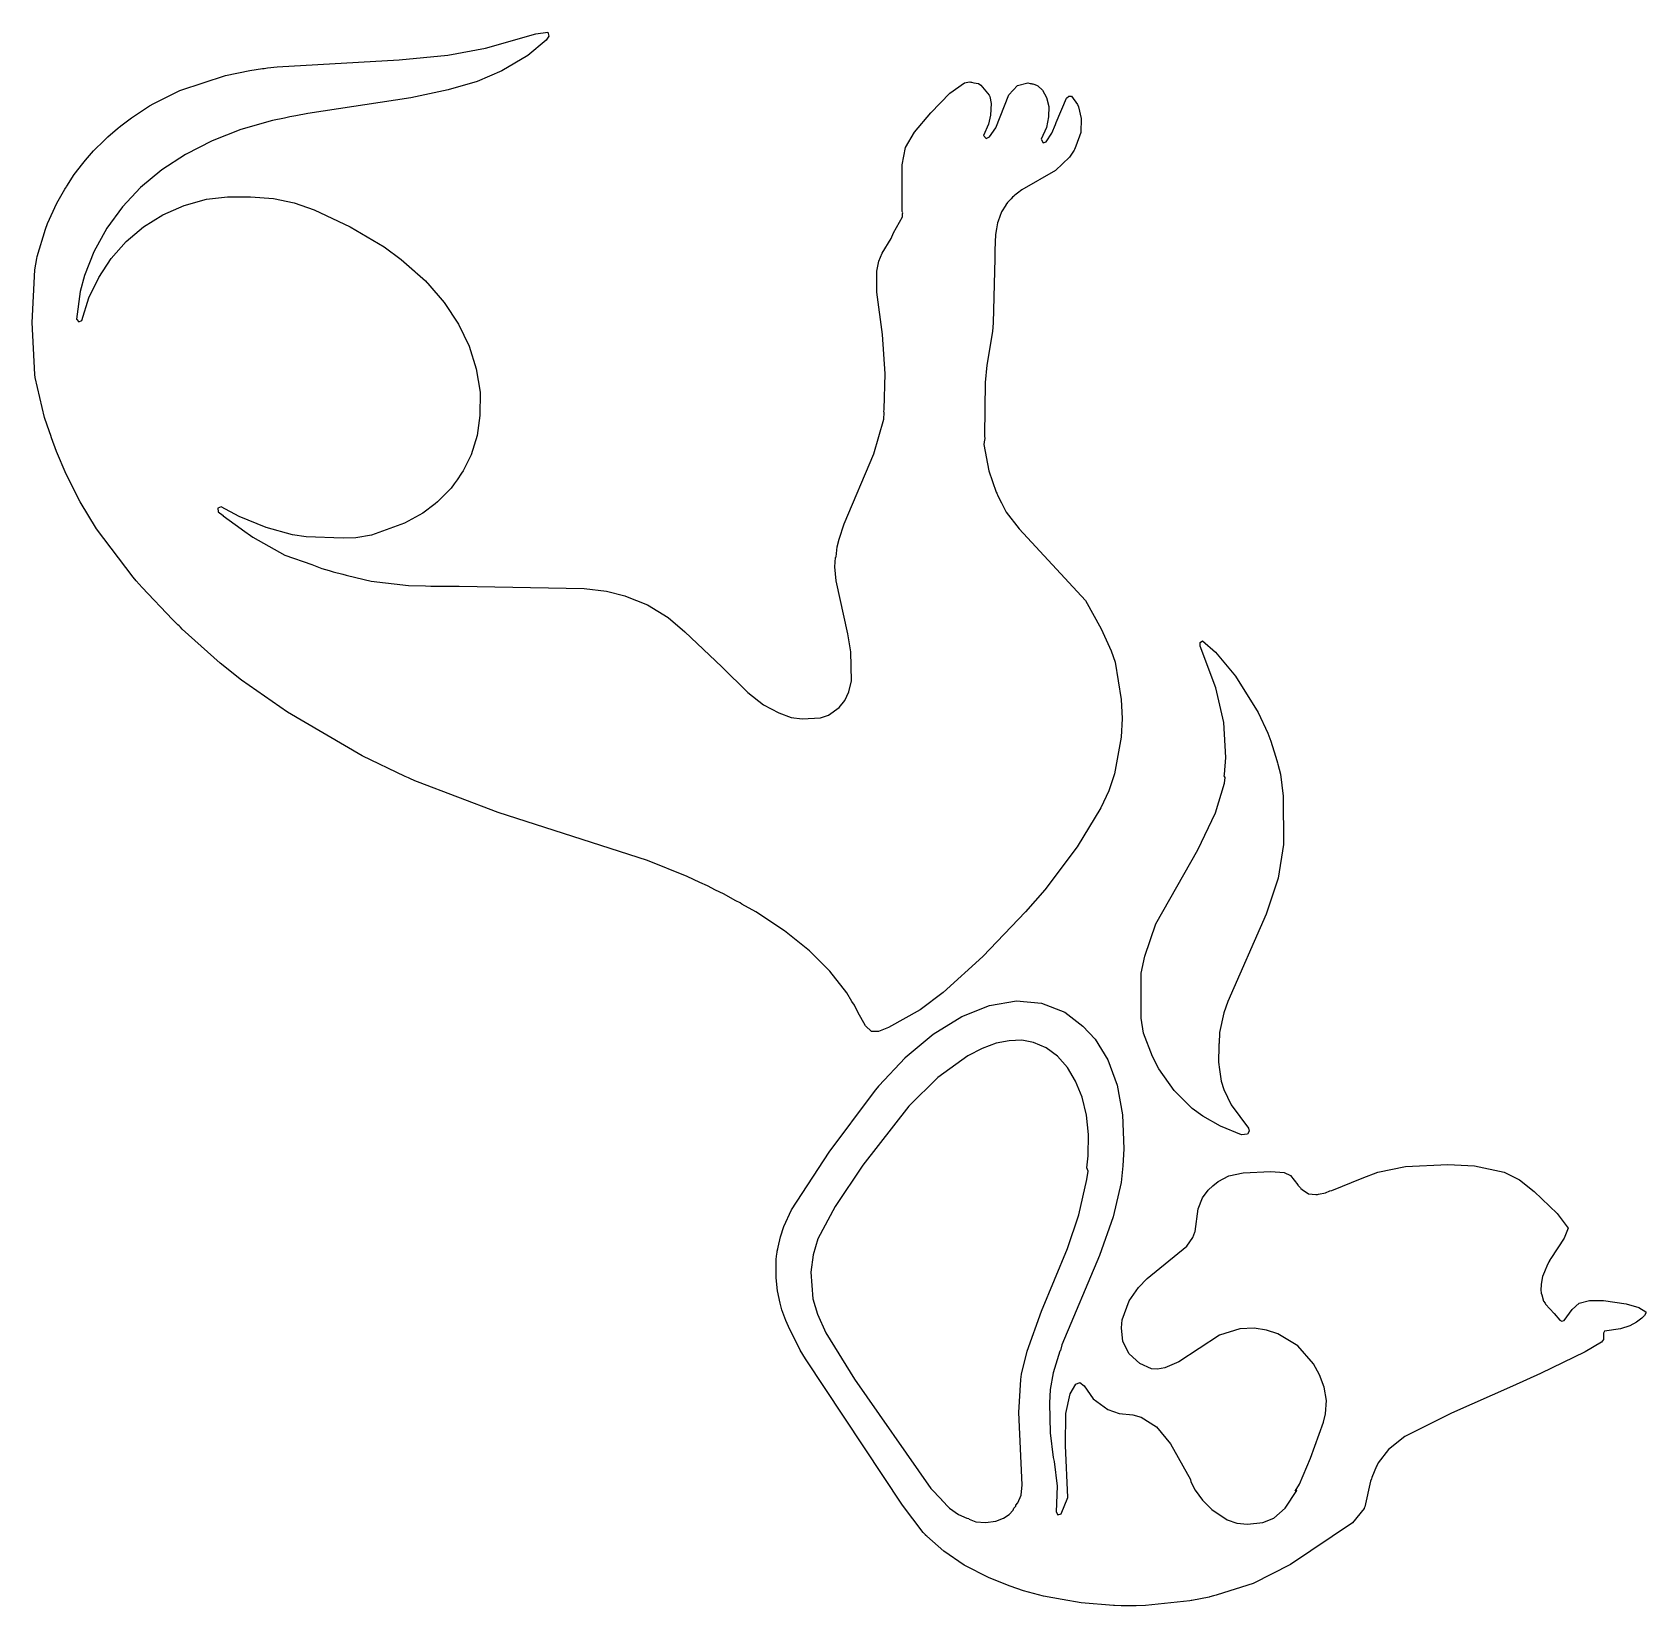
# Model space of a CAD drawing. Header units: millimetres. Extents: x 44 to 259, y 49 to 258.
import ezdxf

# ---------------------------------------------------------------- set-up
doc = ezdxf.new("R2010")
doc.units = ezdxf.units.MM
doc.layers.add('CUT', color=7, linetype='CONTINUOUS')

msp = doc.modelspace()

# ---------------------------------------------------------------- linework, layer by layer
at = {"layer": 'CUT'}
for points in [[(86.0892, 232.407), (90.6351, 229.7529), (92.88, 228.0742), (94.6532, 226.504), (94.7681, 226.4022), (95.067, 226.1375), (96.1208, 225.2043), (96.3358, 225.0039), (96.3464, 224.9922), (96.3708, 224.9654), (96.3878, 224.9468), (96.4503, 224.8783), (98.6156, 222.3326), (100.5181, 219.4624), (101.9602, 216.5088), (102.8994, 213.5094), (103.4003, 210.3994), (103.3969, 207.2876), (102.9993, 204.6021), (102.2176, 202.0481), (101.164, 199.8844), (100.9469, 199.5732), (100.3388, 198.7016), (99.9657, 198.167), (99.5537, 197.5765), (98.68, 196.6874), (98.0704, 196.1205), (97.9439, 196.0028), (97.7179, 195.7927), (97.408, 195.5045), (95.771, 194.2535), (93.3585, 192.9393), (88.925, 191.3559), (86.8466, 190.9889), (85.1742, 190.9253), (80.2446, 191.1115), (78.4247, 191.3907), (74.9247, 192.3444), (71.3249, 193.8392), (68.8916, 195.0928), (68.4517, 194.927), (68.4918, 194.4586), (69.1886, 193.9465), (69.1952, 193.9125), (71.5931, 192.1573), (71.7564, 192.0597), (73.1145, 191.0618), (77.3973, 188.6785), (80.9928, 187.4225), (82.3143, 186.8866), (83.2961, 186.618), (83.8406, 186.4278), (85.1067, 186.1225), (85.5612, 185.9981), (85.7458, 185.9684), (88.8906, 185.2101), (93.873, 184.6332), (96.1379, 184.5948), (96.8481, 184.5425), (100.6161, 184.5191), (117.2933, 184.2369), (120.2701, 183.8693), (122.7149, 183.2283), (122.765, 183.214), (125.6941, 182.0692), (128.4635, 180.3431), (130.6967, 178.4742), (135.6164, 173.7744), (139.0738, 170.3735), (141.1793, 168.7285), (143.2246, 167.6613), (144.8662, 167.0539), (146.3104, 166.8497), (148.7711, 166.9722), (149.8221, 167.3599), (151.2446, 168.3585), (152.0077, 169.2998), (152.5434, 170.4525), (152.8855, 171.9442), (152.7938, 175.7826), (152.4289, 178.1765), (150.8477, 185.2617), (150.692, 187.1081), (150.7543, 188.3417), (150.8389, 188.4504), (151.0016, 189.7984), (151.2393, 190.7938), (151.9065, 192.843), (155.872, 202.1772), (157.1837, 206.7833), (157.2447, 207.6985), (157.1963, 207.763), (157.2505, 208.1035), (157.3705, 212.8515), (157.0375, 218.0627), (156.2725, 223.705), (156.2726, 226.4999), (156.5539, 227.8546), (156.9971, 228.9024), (158.1598, 230.8816), (158.5024, 231.6271), (159.673, 233.7453), (159.6702, 234.1688), (159.7155, 234.2675), (159.6683, 234.4685), (159.6277, 240.6675), (160.1001, 243.0066), (161.2746, 245.022), (163.4667, 247.5883), (165.9996, 250.213), (167.9313, 251.5839), (168.3927, 251.7153), (168.6839, 251.7225), (168.7901, 251.7013), (168.898, 251.6797), (169.2057, 251.6182), (169.8227, 251.4949), (170.1502, 251.3086), (171.2273, 249.9793), (171.3261, 249.7878), (171.4866, 248.8417), (171.4368, 247.282), (171.1624, 246.0761), (170.4859, 244.5918), (170.8407, 244.1777), (171.2865, 244.4268), (172.1406, 245.6134), (173.8588, 249.9978), (175.011, 251.27), (176.4002, 251.5865), (176.7097, 251.532), (176.8246, 251.5117), (176.9446, 251.4906), (177.0673, 251.469), (177.3059, 251.3998), (177.637, 251.24), (177.7161, 251.1857), (178.3658, 250.6247), (178.8701, 249.6565), (179.1725, 248.4348), (179.1413, 247.0871), (178.8576, 245.6426), (178.1571, 244.0868), (178.4517, 243.6255), (178.83, 243.7477), (179.581, 244.8774), (180.0816, 246.065), (180.1386, 246.1758), (180.1804, 246.2995), (181.5529, 249.5552), (181.8466, 249.8366), (182.2009, 249.8338), (183.0207, 248.7367), (183.1335, 248.3974), (183.5051, 246.8367), (183.4405, 245), (182.7918, 243.1572), (182.6057, 242.7316), (182.5597, 242.6266), (181.9466, 241.7119), (180.0836, 239.9103), (175.6079, 237.3394), (175.0112, 236.8828), (174.6452, 236.6354), (174.5048, 236.4954), (174.3657, 236.3889), (174.1773, 236.1687), (173.6694, 235.6622), (173.4658, 235.337), (173.455, 235.3243), (173.446, 235.3053), (172.8859, 234.4109), (172.4457, 233.1902), (172.33, 232.9457), (172.2309, 232.131), (172.0994, 231.3981), (171.9749, 229.306), (171.9998, 228.2024), (171.7799, 219.6098), (171.6964, 218.4721), (170.9373, 213.9982), (170.7228, 211.6715), (170.6316, 204.611), (170.676, 204.1085), (170.6055, 204.038), (170.5445, 203.3974), (171.2156, 199.8894), (172.1917, 197.0525), (172.2497, 196.9353), (172.3728, 196.5845), (172.8898, 195.6401), (173.5034, 194.3987), (175.2421, 192.1719), (184.0578, 182.6241), (186.1626, 178.8721), (187.481, 175.9001), (188.0057, 174.4331), (188.8432, 169.4494), (188.9644, 166.9253), (188.8401, 164.4071), (187.9445, 159.548), (187.1717, 157.2683), (186.1117, 154.9968), (182.9554, 149.7835), (178.6429, 144.0929), (176.0951, 141.1458), (170.3819, 135.1888), (165.1013, 130.3966), (162.023, 128.0879), (157.8386, 125.7212), (156.501, 125.1953), (155.5441, 125.1961), (154.7518, 125.954), (153.7234, 127.7783), (153.2917, 128.6879), (152.9302, 129.1856), (152.2652, 130.3652), (150.0232, 133.2382), (147.2964, 135.935), (143.9579, 138.6306), (140.1324, 141.1492), (138.2861, 142.1764), (138.0512, 142.3255), (137.4741, 142.6281), (135.8373, 143.5387), (134.7876, 144.037), (133.6897, 144.6129), (132.681, 145.0371), (131.008, 145.8313), (125.71, 147.9923), (105.8041, 154.3633), (95.0506, 158.4774), (94.7247, 158.6173), (94.0699, 158.8984), (93.8848, 158.9779), (93.4369, 159.1702), (87.6836, 161.9123), (77.7347, 167.7413), (71.6078, 172.0303), (68.7645, 174.2932), (63.7239, 178.8212), (63.4826, 179.064), (63.3102, 179.2374), (63.1568, 179.3919), (62.4352, 180.1179), (58.3873, 184.3594), (57.5853, 185.2588), (57.1666, 185.7504), (52.2966, 192.1968), (50.1218, 195.7786), (48.241, 199.4475), (46.9552, 202.4642), (46.315, 204.2996), (46.2108, 204.5983), (46.0373, 205.0955), (45.362, 207.0315), (44.1489, 212.3385), (44.0763, 212.756), (43.7429, 219.6914), (44.0828, 226.6851), (44.3454, 228.1869), (44.4167, 228.473), (45.5025, 232.1274), (45.781, 232.8591), (47.0321, 235.5804), (48.1015, 237.4455), (48.1732, 237.5705), (48.2816, 237.7596), (48.3324, 237.8483), (49.3297, 239.4072), (50.4882, 240.8691), (50.8189, 241.2864), (51.9153, 242.5539), (53.3491, 243.9451), (53.5345, 244.1251), (53.7144, 244.2996), (53.8158, 244.398), (55.0865, 245.5235), (55.2179, 245.622), (55.2367, 245.6361), (55.2413, 245.6395), (55.255, 245.6498), (55.3036, 245.6863), (55.7275, 246.0043), (56.9558, 246.9254), (59.2496, 248.465), (59.3618, 248.5277), (59.623, 248.6736), (59.6831, 248.7071), (59.7632, 248.7519), (63.4143, 250.5742), (63.5342, 250.6246), (69.4717, 252.5922), (72.7183, 253.2656), (74.4235, 253.4947), (74.6351, 253.5229), (74.87, 253.5542), (75.0897, 253.5834), (76.3915, 253.7569), (92.6494, 254.6702), (99.0964, 255.2781), (104.1398, 256.2189), (110.8155, 258.1388), (112.4581, 258.3435), (112.5778, 257.8339), (112.1948, 257.2818), (109.753, 255.269), (106.3136, 253.2103), (103.0039, 251.7883), (99.1453, 250.6561), (94.1756, 249.6195), (80.4446, 247.5138), (78.8737, 247.208), (78.073, 247.0884), (77.3413, 246.9098), (75.7706, 246.6041), (71.5487, 245.3792), (67.7272, 243.8747), (64.1728, 242.0662), (61.0209, 240.0027), (58.1716, 237.6645), (55.7524, 235.096), (53.6629, 232.2544), (51.9437, 229.0978), (50.6865, 225.9552), (50.1341, 223.8048), (49.6515, 220.0963), (49.928, 219.7639), (50.3636, 219.9223), (51.2919, 222.9653), (52.6043, 225.684), (54.263, 228.2092), (56.2627, 230.4614), (58.5713, 232.4061), (61.125, 234.0107), (63.9814, 235.2664), (66.9611, 236.0931), (69.735, 236.4282), (72.8256, 236.4289), (75.9042, 236.1851), (78.6512, 235.6009), (81.2957, 234.6798)], [(202.5684, 159.2545), (202.6057, 159.4485), (202.7908, 161.7238), (202.5153, 166.3515), (201.4323, 170.984), (199.3491, 176.5423), (199.3326, 177.0362), (199.6632, 177.2508), (201.3929, 175.7424), (204.0484, 172.5373), (207.0641, 167.7065), (208.353, 164.9734), (208.755, 163.8759), (209.1565, 162.5924), (209.4223, 161.7427), (209.655, 160.9988), (209.716, 160.8039), (210.0422, 159.4956), (210.408, 156.5689), (210.4707, 150.1369), (209.7278, 145.6477), (208.164, 140.8381), (203.017, 129.1752), (202.4957, 127.7006), (201.9263, 125.0852), (201.8703, 123.6094), (201.8508, 123.5879), (201.8576, 123.2754), (201.7762, 121.1294), (201.9259, 120.1544), (201.9261, 120.1443), (201.9316, 120.1172), (202.164, 118.6031), (202.5057, 117.4571), (203.4741, 115.432), (205.797, 112.3044), (205.8926, 111.9184), (205.6573, 111.5301), (204.8756, 111.4318), (202.0627, 112.5775), (199.6948, 113.9292), (198.2763, 114.94), (195.8689, 117.3169), (193.8598, 120.2462), (193.0117, 121.8799), (191.8228, 124.9895), (191.4753, 126.9921), (191.4753, 132.9897), (191.9584, 135.2513), (193.4531, 139.5524), (199.0353, 149.4052), (201.4146, 154.3163), (202.5738, 158.2819), (202.6653, 159.0445)], [(185.1091, 76.2653), (187.0536, 74.8126), (188.549, 74.2997), (190.3821, 74.113), (191.4863, 73.7971), (193.5318, 72.5078), (195.4045, 70.2597), (198.0526, 65.4926), (198.1202, 65.2139), (198.6693, 64.0853), (199.6454, 62.7431), (200.9266, 61.4924), (202.9703, 60.1197), (204.2515, 59.6927), (205.6547, 59.5402), (207.6985, 59.7537), (209.1627, 60.3333), (210.6574, 61.6754), (212.2131, 64.0243), (212.0004, 63.9347), (212.5682, 64.8686), (214.0638, 68.3467), (215.7891, 73.1272), (216.0663, 74.2726), (216.1824, 76.0322), (215.8609, 77.7888), (215.2425, 79.4573), (214.4565, 80.9271), (212.3514, 83.3233), (209.6903, 84.9241), (208.1996, 85.4065), (206.5257, 85.6554), (204.6196, 85.5907), (201.9487, 84.7528), (196.5315, 81.191), (194.6283, 80.3622), (193.6799, 80.2262), (192.8595, 80.2699), (191.3325, 80.9482), (189.9019, 82.2594), (189.0654, 83.8883), (188.8818, 85.6939), (188.976, 86.7845), (189.8926, 89.3147), (191.1347, 91.0814), (192.2939, 92.271), (197.5711, 96.6026), (198.3947, 97.7313), (198.6345, 98.4773), (198.6805, 98.561), (199.0742, 101.5559), (199.65, 103.0265), (200.4301, 104.0656), (201.0221, 104.6286), (201.7586, 105.2279), (203.1931, 105.9457), (205.0751, 106.3639), (208.7518, 106.5261), (210.5234, 106.3902), (211.3696, 106.0072), (212.3573, 104.7877), (212.378, 104.7204), (212.7185, 104.3737), (212.7621, 104.2591), (212.951, 104.137), (212.9538, 104.1341), (212.9579, 104.1325), (213.7993, 103.588), (214.7754, 103.466), (214.9587, 103.5009), (214.9871, 103.4953), (215.119, 103.5315), (216.0566, 103.7101), (216.6422, 103.9491), (216.9172, 104.0245), (220.9235, 105.6788), (223.0338, 106.4486), (226.7265, 107.2111), (232.3645, 107.458), (235.9177, 107.3059), (239.8745, 106.4445), (241.897, 105.4226), (243.8339, 103.8657), (246.8991, 100.9531), (248.406, 98.9882), (247.8609, 97.6712), (246.0711, 94.9329), (245.9591, 94.7737), (245.937, 94.7277), (245.7962, 94.5123), (245.5463, 93.9155), (245.3025, 93.4086), (245.2372, 93.1773), (244.9748, 92.5505), (244.7847, 91.5507), (244.7339, 90.6818), (244.7954, 90.4296), (244.7876, 90.3171), (244.8753, 90.1018), (245.076, 89.279), (245.331, 88.983), (245.3726, 88.8811), (246.5172, 87.6037), (246.5211, 87.6019), (247.2651, 86.7385), (247.5603, 86.5804), (247.8517, 86.6724), (248.918, 88.1535), (249.8683, 89.0028), (251.2339, 89.3697), (253.0902, 89.3365), (256.1025, 88.9045), (257.8076, 88.4367), (258.7184, 87.8496), (258.7172, 87.6606), (258.5505, 87.3701), (258.1781, 86.9822), (257.4731, 86.4873), (256.6019, 85.9841), (255.3766, 85.5659), (253.2455, 85.2507), (253.0825, 84.9919), (253.0807, 84.1455), (252.8083, 83.7941), (250.6546, 82.5072), (244.7169, 79.6366), (240.97, 77.921), (232.8228, 74.3238), (226.616, 71.2176), (224.4246, 69.5005), (223.0768, 67.7107), (222.9525, 67.4155), (222.8466, 67.2756), (222.2299, 65.7688), (222.1909, 65.6055), (222.0616, 65.2982), (221.2876, 61.8683), (221.2034, 61.6699), (221.1993, 61.6604), (221.1946, 61.6494), (221.1931, 61.6459), (219.6561, 59.7317), (211.3941, 54.1984), (206.4204, 51.6533), (201.6345, 50.1218), (201.477, 50.0807), (201.1482, 49.9947), (200.648, 49.864), (200.5694, 49.8435), (198.237, 49.3817), (198.1848, 49.3739), (198.1741, 49.3724), (198.1431, 49.3678), (197.9662, 49.3416), (192.0635, 48.729), (190.808, 48.6856), (188.8087, 48.6851), (187.9318, 48.6944), (187.8178, 48.7018), (183.4788, 49.0832), (180.9629, 49.503), (178.4892, 49.9733), (175.8206, 50.6862), (174.0569, 51.2866), (171.2433, 52.3979), (167.8864, 54.1068), (165.1803, 55.9499), (162.9261, 57.9417), (162.8028, 58.0589), (162.7571, 58.1023), (162.7428, 58.1159), (162.7338, 58.1245), (162.4542, 58.4507), (159.6696, 62.0662), (146.7778, 81.5709), (146.0753, 82.7521), (144.507, 85.8885), (144.164, 86.6786), (143.6286, 88.1347), (143.3881, 88.9938), (143.0491, 90.6236), (142.854, 92.3793), (142.8547, 94.8257), (142.8814, 95.2732), (142.9771, 95.7833), (143.0127, 95.9409), (143.0788, 96.2332), (143.1307, 96.4628), (143.4423, 97.8412), (143.8981, 99.2305), (144.9236, 101.4377), (149.9336, 109.1361), (155.8269, 117.0408), (156.1449, 117.4463), (156.1469, 117.4488), (156.5221, 117.9273), (156.5571, 117.9719), (160.0308, 121.7076), (160.0442, 121.7214), (163.7799, 124.8488), (167.5829, 127.2021), (171.2807, 128.6807), (174.8587, 129.2981), (178.2091, 128.9901), (181.3327, 127.7717), (183.7088, 125.9311), (185.347, 124.1837), (187.062, 121.4424), (188.2907, 118.0547), (188.9931, 114.0845), (189.1786, 109.5763), (189.0548, 107.3115), (188.8076, 105.0975), (187.7699, 100.5198), (185.9586, 95.3603), (180.9356, 83.4285), (180.7414, 82.7073), (180.6718, 82.6012), (179.7567, 79.7339), (179.3602, 77.4766), (179.2687, 75.6768), (179.3602, 71.7418), (179.7567, 68.4168), (179.9073, 67.9049), (180.3008, 64.6272), (180.1443, 61.1835), (180.374, 60.8115), (180.831, 60.9156), (181.7384, 63.1084), (181.4077, 70.0326), (181.4707, 74.302), (182.0419, 76.934), (182.7877, 78.2072), (183.3176, 78.4455), (183.9034, 77.989)], [(183.2037, 100.7817), (184.2713, 105.4793), (184.4239, 106.608), (184.26, 107.0379), (184.4268, 108.6481), (184.4578, 111.4564), (184.1889, 114.0508), (183.62, 116.4306), (182.7557, 118.5899), (181.6896, 120.3931), (180.3437, 121.9123), (178.8151, 123.0371), (177.1634, 123.7302), (175.5921, 124.0265), (173.9232, 123.9682), (172.1573, 123.6385), (170.3048, 122.9389), (168.3762, 121.9422), (164.3787, 119.0563), (160.5197, 115.2305), (154.3995, 107.4065), (150.7078, 101.8837), (148.4021, 97.5688), (147.7781, 95.4498), (147.4807, 93.1318), (147.7257, 89.5738), (148.3442, 87.5137), (149.4756, 85.066), (153.274, 78.8694), (163.4692, 64.3206), (164.8717, 62.8477), (164.8715, 62.8432), (164.9075, 62.8101), (165.9615, 61.7033), (167.1435, 60.8524), (168.2629, 60.3338), (168.5371, 60.2869), (168.5617, 60.2418), (169.4463, 59.8757), (170.758, 59.7537), (172.1307, 59.9367), (173.1678, 60.3333), (173.8999, 60.8518), (174.449, 61.4009), (174.5311, 61.6744), (174.7737, 61.9701), (174.8132, 62.0809), (175.064, 62.3994), (175.5242, 63.4335), (175.6421, 64.7906), (175.1851, 74.436), (175.4379, 78.8475), (175.5472, 79.5508), (176.3098, 82.6012), (178.2315, 87.9395), (181.6785, 96.2671)]]:
    msp.add_lwpolyline(points, close=True, dxfattribs=at)

doc.saveas('drawing.dxf')
